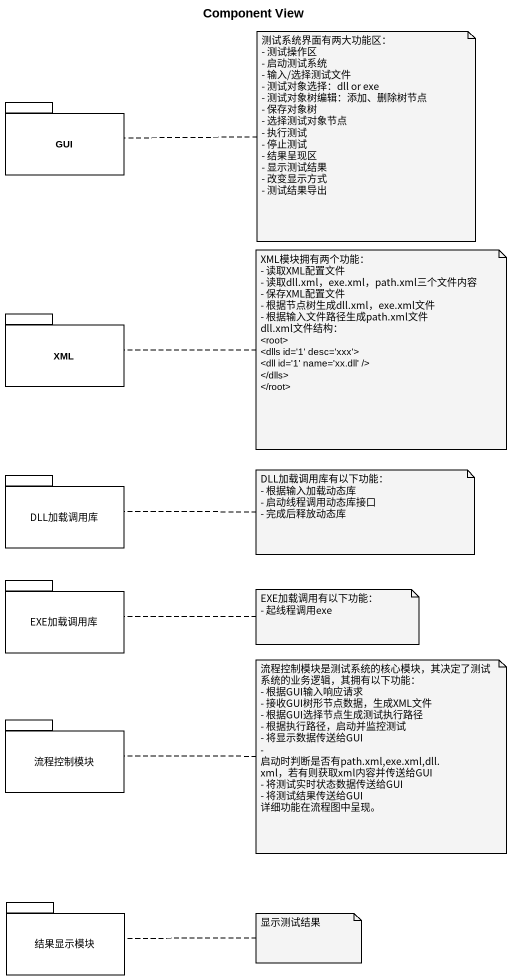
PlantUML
@startuml
title Component View
package GUI {
}
package XML {
}
package DLL加载调用库 {
}
package EXE加载调用库 {
}
package 流程控制模块 {
}
package 结果显示模块 {
}
note right of GUI
  测试系统界面有两大功能区：
  - 测试操作区
  - 启动测试系统
  - 输入/选择测试文件
  - 测试对象选择：dll or exe
  - 测试对象树编辑：添加、删除树节点
  - 保存对象树
  - 选择测试对象节点
  - 执行测试
  - 停止测试
  - 结果呈现区
  - 显示测试结果
  - 改变显示方式
  - 测试结果导出
end note
note right of XML
  XML模块拥有两个功能：
  - 读取XML配置文件
  - 读取dll.xml，exe.xml，path.xml三个文件内容
  - 保存XML配置文件
  - 根据节点树生成dll.xml，exe.xml文件
  - 根据输入文件路径生成path.xml文件
  dll.xml文件结构：
  <root>
  <dlls id='1' desc='xxx'>
  <dll id='1' name='xx.dll' />
  </dlls>
  </root>
end note
note right of DLL加载调用库
  DLL加载调用库有以下功能：
  - 根据输入加载动态库
  - 启动线程调用动态库接口
  - 完成后释放动态库
end note
note right of EXE加载调用库
  EXE加载调用有以下功能：
  - 起线程调用exe
end note
note right of 流程控制模块
  流程控制模块是测试系统的核心模块，其决定了测试系统的业务逻辑，其拥有以下功能：
  - 根据GUI输入响应请求
  - 接收GUI树形节点数据，生成XML文件
  - 根据GUI选择节点生成测试执行路径
  - 根据执行路径，启动并监控测试
  - 将显示数据传送给GUI
  - 启动时判断是否有path.xml,exe.xml,dll.xml，若有则获取xml内容并传送给GUI
  - 将测试实时状态数据传送给GUI
  - 将测试结果传送给GUI
  详细功能在流程图中呈现。
end note
note right of 结果显示模块 : 显示测试结果
@enduml
